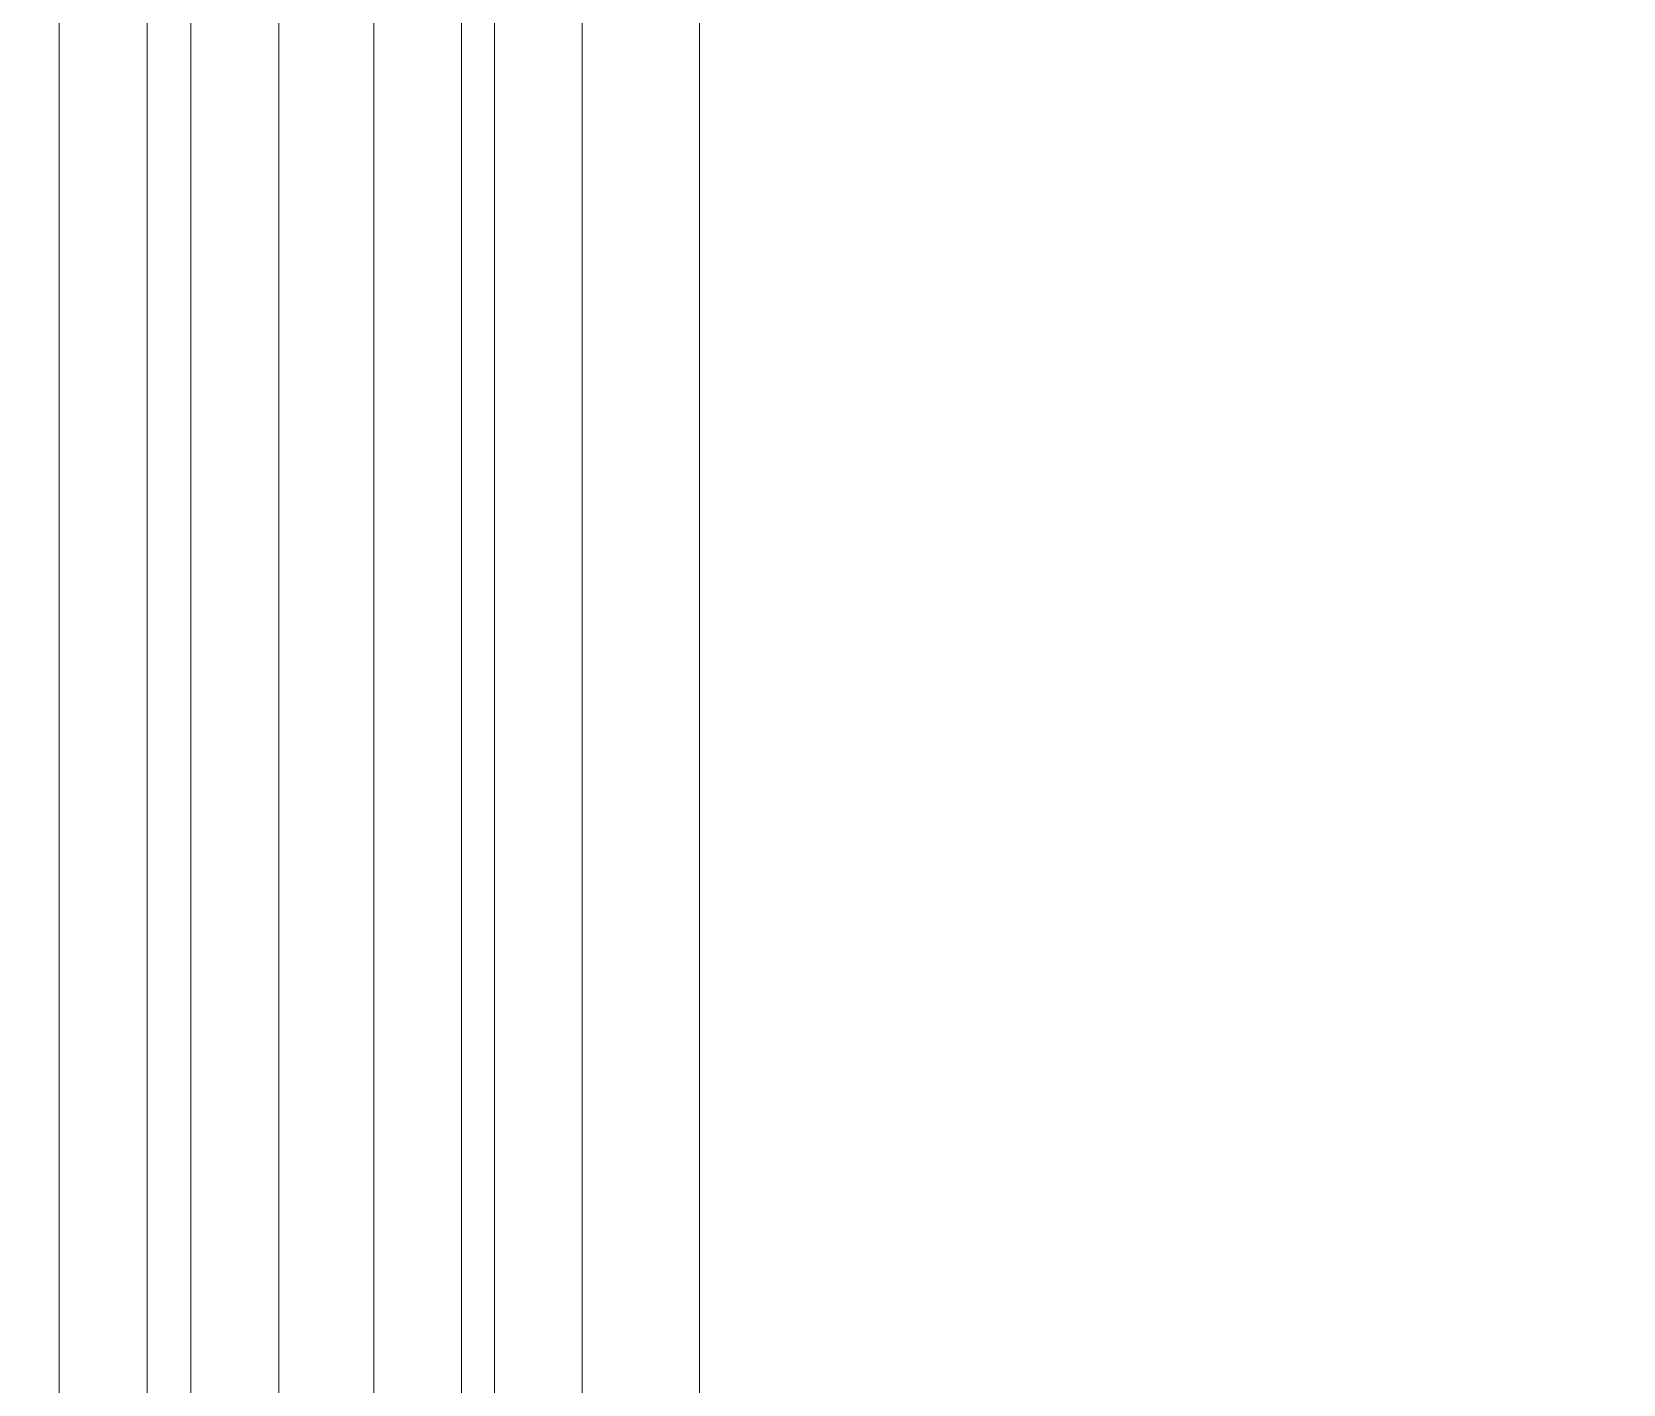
# Model space of a CAD drawing. Header units: metres. Extents: x 29 to 86.9, y -23.2 to 39.7.
# Drawn here: x 58.5586 to 59.019, y -19.1054 to -18.7142 of the extents above; entities that cross this region are included whole.
import ezdxf

# ---------------------------------------------------------------- set-up
doc = ezdxf.new("R2010")
doc.units = ezdxf.units.M
doc.header["$LTSCALE"] = 100
doc.layers.get('0').update_dxf_attribs({"color": 254})
doc.layers.add('Arqui', color=8, linetype='Continuous', lineweight=0)
doc.layers.add('P-PIPE', color=7, linetype='Continuous', lineweight=18)

# ---------------------------------------------------------------- blocks, each defined once
blk = doc.blocks.new('A$C9582355f')
at = {"layer": 'Arqui'}
for points in [[(28.76906, 5.29217), (29.76906, 5.29217), (29.76906, 3.29217), (28.76906, 3.29217)], [(30.76906, 5.29217), (29.76906, 5.29217), (29.76906, 3.29217), (30.76906, 3.29217)]]:
    blk.add_lwpolyline(points, close=True, dxfattribs=at)

msp = doc.modelspace()

# ---------------------------------------------------------------- linework, layer by layer
at = {"layer": 'P-PIPE', "color": 1, "true_color": 0xff0000}
for p, q in [((58.5665, -17.22801), (58.5665, -19.48053)), ((58.5919, -17.22801), (58.5919, -19.48053)), ((58.6046, -19.48053), (58.6046, -17.22801)), ((58.63, -19.48053), (58.63, -17.24661))]:
    msp.add_line(p, q, dxfattribs=at)
at = {"layer": 'P-PIPE', "color": 11, "true_color": 0xff8080}
for p, q in [((58.65752, -17.31937), (58.65752, -19.48386)), ((58.68292, -17.31937), (58.68292, -19.48386)), ((58.69244, -19.48386), (58.69244, -17.31937)), ((58.71784, -19.48386), (58.71784, -17.33798))]:
    msp.add_line(p, q, dxfattribs=at)

# ---------------------------------------------------------------- block references
msp.add_blockref('A$C9582355f', (28.98266, -23.16397))

doc.saveas('drawing.dxf')
